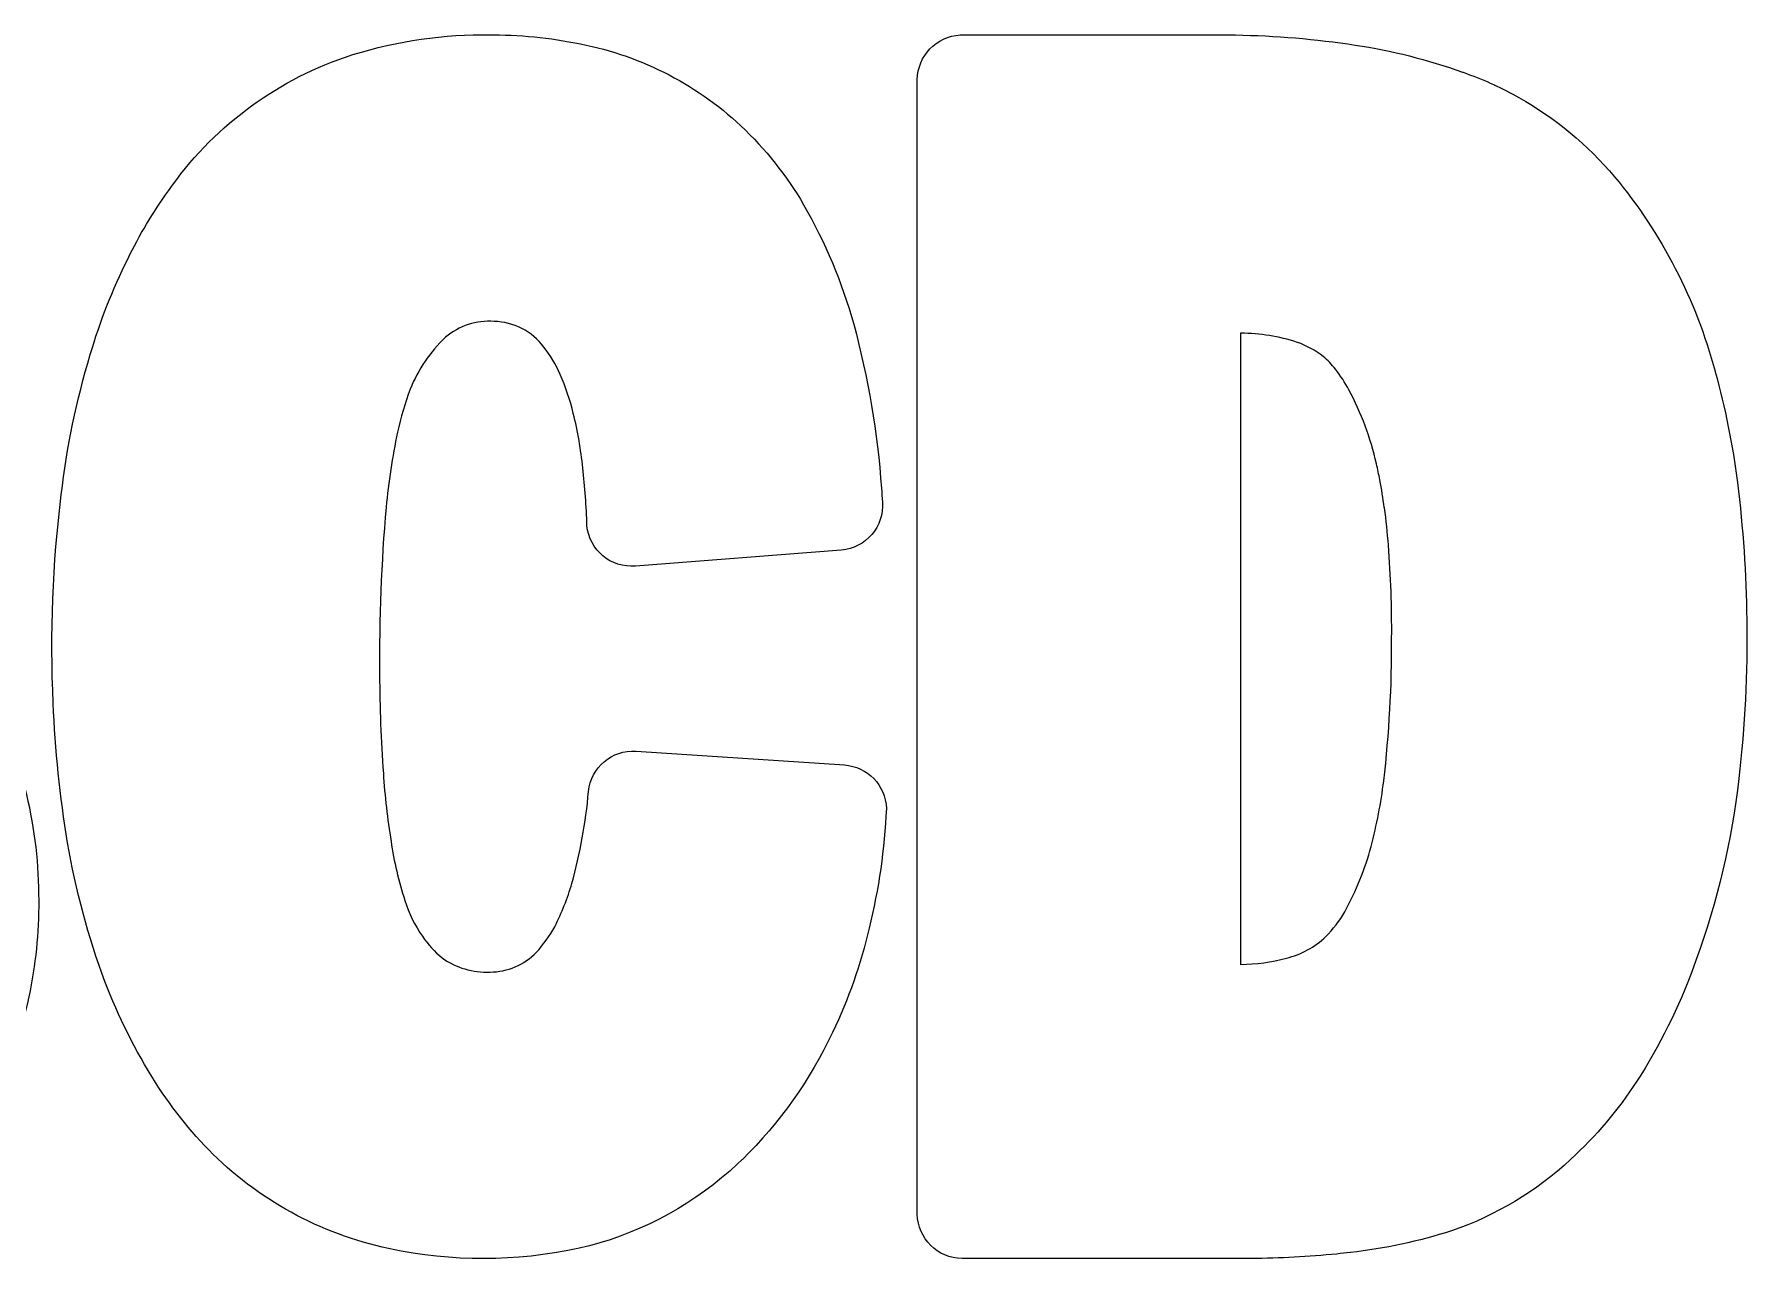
# Model space of a CAD drawing. Extents: x -2 to 1464, y -2 to 1049.
# Drawn here: x 750 to 1464, y -2 to 510 of the extents above; entities that cross this region are included whole.
import ezdxf

# ---------------------------------------------------------------- set-up
doc = ezdxf.new("R2010")
doc.units = 0
doc.header["$MEASUREMENT"] = 0
doc.layers.add('Layer 1', color=7, linetype='Continuous', lineweight=0)

msp = doc.modelspace()

# ---------------------------------------------------------------- linework, layer by layer
at = {"layer": 'Layer 1', "color": 1, "lineweight": 25, "true_color": 0xff0000}
for points, knots in [([(425.78, 510.24), (415.78, 509.77), (407.86, 501.61), (407.68, 491.6), (407.68, 491.6), (407.68, 18.4), (407.68, 18.4), (408.03, 8.29), (416.22, 0.23), (426.32, 0.03), (426.32, 0.03), (582.16, 0.03), (582.16, 0.03), (600.82, 0.06), (619.46, 1.45), (637.92, 4.18), (647.78, 5.75), (657.5, 8.09), (666.99, 11.18), (677.73, 14.93), (687.84, 20.3), (696.95, 27.1), (708.8, 36.31), (719.02, 47.44), (727.18, 60.03), (736.97, 75), (743.84, 91.68), (747.43, 109.2), (750.23, 122.38), (751.61, 135.83), (751.53, 149.31), (751.55, 164.2), (749.85, 179.04), (746.45, 193.53), (742.78, 208.26), (736.59, 222.23), (728.15, 234.85), (719.91, 246.91), (709.54, 257.39), (697.56, 265.76), (712.51, 277.65), (723.88, 293.44), (730.42, 311.38), (733.23, 318.83), (735.32, 326.52), (736.68, 334.36), (738.69, 345.04), (739.64, 355.89), (739.54, 366.76), (739.67, 382.58), (737.92, 398.36), (734.35, 413.77), (730.63, 429), (724.45, 443.52), (716.04, 456.75), (709.78, 466.49), (702.2, 475.32), (693.53, 483.01), (684.15, 490.99), (673.28, 497.03), (661.55, 500.78), (655.77, 502.6), (649.89, 504.05), (643.93, 505.14), (636.01, 506.7), (628.01, 507.82), (619.96, 508.49), (619.96, 508.49), (610.78, 509.2), (610.78, 509.2), (610.55, 509.24), (610.31, 509.26), (610.07, 509.27), (600.29, 509.9), (590.49, 510.23), (580.69, 510.26), (580.69, 510.26), (426, 510.26), (426, 510.26), (426, 510.26), (425.78, 510.24), (425.78, 510.24)], [0, 0, 0, 0, 1, 1, 1, 2, 2, 2, 3, 3, 3, 4, 4, 4, 5, 5, 5, 6, 6, 6, 7, 7, 7, 8, 8, 8, 9, 9, 9, 10, 10, 10, 11, 11, 11, 12, 12, 12, 13, 13, 13, 14, 14, 14, 15, 15, 15, 16, 16, 16, 17, 17, 17, 18, 18, 18, 19, 19, 19, 20, 20, 20, 21, 21, 21, 22, 22, 22, 23, 23, 23, 24, 24, 24, 25, 25, 25, 26, 26, 26, 27, 27, 27, 27]), ([(936.47, 510.27), (916.99, 510.24), (897.64, 507.07), (879.17, 500.88), (849.38, 490.59), (823.63, 471.1), (805.63, 445.23), (799.19, 436.25), (793.52, 426.73), (788.69, 416.79), (782.3, 403.99), (777.07, 390.65), (773.04, 376.93), (767.28, 357.86), (763.24, 338.32), (760.95, 318.53), (757.39, 289.71), (756.27, 260.64), (757.6, 231.63), (758.42, 212.13), (760.4, 192.69), (763.54, 173.42), (766.97, 153.68), (772.2, 134.29), (779.16, 115.51), (784.82, 100.83), (791.88, 86.73), (800.25, 73.42), (807.64, 61.88), (816.34, 51.23), (826.17, 41.69), (847.39, 21.62), (874.03, 8.21), (902.8, 3.14), (928.83, -1.7), (955.59, -0.94), (981.31, 5.36), (1004.42, 11.46), (1025.65, 23.21), (1043.1, 39.54), (1043.1, 39.54), (1044.89, 41.15), (1044.89, 41.15), (1044.89, 41.15), (1045.07, 41.35), (1045.07, 41.35), (1060.66, 56.64), (1073.41, 74.58), (1082.72, 94.32), (1089.38, 108.21), (1094.5, 122.78), (1098, 137.77), (1101.98, 154.15), (1104.38, 170.87), (1105.15, 187.71), (1104.85, 197.36), (1097.27, 205.2), (1087.64, 205.83), (1087.64, 205.83), (1000.76, 211.54), (1000.76, 211.54), (990.7, 212.26), (981.9, 204.84), (980.9, 194.81), (979.75, 181.85), (977.44, 169.01), (974, 156.46), (972.14, 150.24), (969.73, 144.2), (966.79, 138.41), (964.69, 134.55), (962.12, 130.96), (959.15, 127.73), (954.06, 122.5), (947.1, 119.54), (939.81, 119.5), (932.69, 119.17), (925.67, 121.25), (919.87, 125.39), (916.66, 127.93), (913.87, 130.97), (911.62, 134.4), (908.43, 138.99), (905.96, 144.04), (904.29, 149.38), (901.66, 157.39), (899.73, 165.61), (898.51, 173.94), (897, 183.35), (895.93, 192.83), (895.31, 202.34), (894.33, 216.04), (893.81, 229.78), (893.75, 243.52), (893.54, 266.81), (894.44, 290.11), (896.45, 313.32), (897.51, 323.81), (899.09, 334.25), (901.19, 344.59), (902.53, 350.68), (904.3, 356.67), (906.49, 362.5), (909.78, 370.72), (914.83, 378.12), (921.28, 384.18), (926.86, 389), (934.14, 391.37), (941.49, 390.76), (949.68, 390.57), (957.33, 386.65), (962.26, 380.1), (965.06, 376.64), (967.35, 372.79), (969.06, 368.67), (971.4, 363.42), (973.24, 357.96), (974.55, 352.37), (976.42, 344.92), (977.74, 337.35), (978.49, 329.71), (979.45, 321.71), (980.03, 313.67), (980.24, 305.61), (981.22, 295.4), (990.23, 287.88), (1000.45, 288.74), (1000.45, 288.74), (1086.3, 295.45), (1086.3, 295.45), (1096.58, 296.25), (1104.29, 305.21), (1103.54, 315.49), (1103.43, 316.91), (1103.21, 319.76), (1103.11, 321.16), (1101.45, 344.3), (1097.57, 367.23), (1091.52, 389.63), (1086.65, 407.04), (1079.63, 423.77), (1070.63, 439.45), (1063.49, 451.57), (1054.69, 462.64), (1044.48, 472.33), (1025.18, 490.31), (1001.11, 502.33), (975.14, 506.96), (962.4, 509.38), (949.44, 510.49), (936.47, 510.27)], [0, 0, 0, 0, 1, 1, 1, 2, 2, 2, 3, 3, 3, 4, 4, 4, 5, 5, 5, 6, 6, 6, 7, 7, 7, 8, 8, 8, 9, 9, 9, 10, 10, 10, 11, 11, 11, 12, 12, 12, 13, 13, 13, 14, 14, 14, 15, 15, 15, 16, 16, 16, 17, 17, 17, 18, 18, 18, 19, 19, 19, 20, 20, 20, 21, 21, 21, 22, 22, 22, 23, 23, 23, 24, 24, 24, 25, 25, 25, 26, 26, 26, 27, 27, 27, 28, 28, 28, 29, 29, 29, 30, 30, 30, 31, 31, 31, 32, 32, 32, 33, 33, 33, 34, 34, 34, 35, 35, 35, 36, 36, 36, 37, 37, 37, 38, 38, 38, 39, 39, 39, 40, 40, 40, 41, 41, 41, 42, 42, 42, 43, 43, 43, 44, 44, 44, 45, 45, 45, 46, 46, 46, 47, 47, 47, 48, 48, 48, 49, 49, 49, 50, 50, 50, 50]), ([(1135.91, 510.24), (1126.01, 509.62), (1118.24, 501.51), (1118.04, 491.6), (1118.04, 491.6), (1118.04, 18.55), (1118.04, 18.55), (1118.3, 8.37), (1126.54, 0.2), (1136.72, 0.03), (1136.72, 0.03), (1257.48, 0.03), (1257.48, 0.03), (1269.39, 0.14), (1281.28, 0.78), (1293.13, 1.93), (1294.94, 2.21), (1296.77, 2.42), (1298.59, 2.57), (1298.59, 2.57), (1298.73, 2.57), (1298.73, 2.57), (1313.06, 4.19), (1327.19, 7.21), (1340.93, 11.57), (1359.38, 17.94), (1376.29, 28.08), (1390.6, 41.35), (1401.14, 50.99), (1410.41, 61.95), (1418.17, 73.95), (1418.17, 73.95), (1419.85, 76.45), (1419.85, 76.45), (1419.85, 76.45), (1419.89, 76.56), (1419.89, 76.56), (1429.34, 91.72), (1437.09, 107.88), (1443, 124.73), (1451.85, 149.08), (1457.81, 174.39), (1460.76, 200.13), (1463.37, 222.11), (1464.48, 244.24), (1464.09, 266.37), (1463.84, 285.5), (1462.54, 304.6), (1460.21, 323.58), (1458.2, 339.2), (1455.1, 354.65), (1450.92, 369.82), (1450.93, 369.91), (1450.91, 370), (1450.87, 370.07), (1442.85, 399.77), (1428.56, 427.41), (1408.96, 451.12), (1397.67, 464.37), (1384.16, 475.55), (1369.03, 484.16), (1362.12, 488.04), (1354.9, 491.34), (1347.44, 494), (1347.44, 494), (1345.72, 494.68), (1345.72, 494.68), (1345.72, 494.68), (1345.49, 494.75), (1345.49, 494.75), (1330.97, 499.95), (1315.98, 503.71), (1300.73, 505.98), (1284.19, 508.54), (1267.5, 509.95), (1250.77, 510.2), (1250.77, 510.2), (1245.89, 510.26), (1245.89, 510.26), (1245.89, 510.26), (1136.41, 510.26), (1136.41, 510.26), (1136.41, 510.26), (1135.91, 510.24), (1135.91, 510.24)], [0, 0, 0, 0, 1, 1, 1, 2, 2, 2, 3, 3, 3, 4, 4, 4, 5, 5, 5, 6, 6, 6, 7, 7, 7, 8, 8, 8, 9, 9, 9, 10, 10, 10, 11, 11, 11, 12, 12, 12, 13, 13, 13, 14, 14, 14, 15, 15, 15, 16, 16, 16, 17, 17, 17, 18, 18, 18, 19, 19, 19, 20, 20, 20, 21, 21, 21, 22, 22, 22, 23, 23, 23, 24, 24, 24, 25, 25, 25, 26, 26, 26, 27, 27, 27, 28, 28, 28, 28]), ([(1252.99, 385.83), (1261.01, 385.81), (1268.97, 384.53), (1276.6, 382.05), (1280.48, 380.66), (1284.12, 378.68), (1287.39, 376.17), (1289.29, 374.58), (1291, 372.78), (1292.49, 370.8), (1294.64, 368.15), (1296.52, 365.29), (1298.1, 362.27), (1303.29, 352.54), (1307.15, 342.16), (1309.59, 331.41), (1310.11, 329.19), (1310.59, 326.97), (1311.04, 324.74), (1311.04, 324.74), (1311.07, 324.67), (1311.07, 324.67), (1311.73, 320.86), (1312.34, 317.03), (1312.88, 313.2), (1312.88, 313.2), (1312.93, 313.04), (1312.93, 313.04), (1313.68, 307.87), (1314.22, 302.67), (1314.56, 297.46), (1315.58, 284.59), (1316.04, 271.68), (1315.94, 258.77), (1316.02, 238.85), (1314.92, 218.95), (1312.65, 199.16), (1311.47, 189.96), (1309.72, 180.85), (1307.39, 171.87), (1304.82, 162.4), (1301.14, 153.27), (1296.42, 144.66), (1294.21, 140.87), (1291.54, 137.37), (1288.46, 134.25), (1283.89, 129.87), (1278.23, 126.78), (1272.06, 125.32), (1265.83, 123.61), (1259.41, 122.72), (1252.94, 122.67), (1252.94, 122.67), (1252.94, 385.83), (1252.94, 385.83), (1252.94, 385.83), (1252.99, 385.83), (1252.99, 385.83)], [0, 0, 0, 0, 1, 1, 1, 2, 2, 2, 3, 3, 3, 4, 4, 4, 5, 5, 5, 6, 6, 6, 7, 7, 7, 8, 8, 8, 9, 9, 9, 10, 10, 10, 11, 11, 11, 12, 12, 12, 13, 13, 13, 14, 14, 14, 15, 15, 15, 16, 16, 16, 17, 17, 17, 18, 18, 18, 19, 19, 19, 19])]:
    msp.add_open_spline(points, degree=3, knots=knots, dxfattribs=at)

doc.saveas('drawing.dxf')
